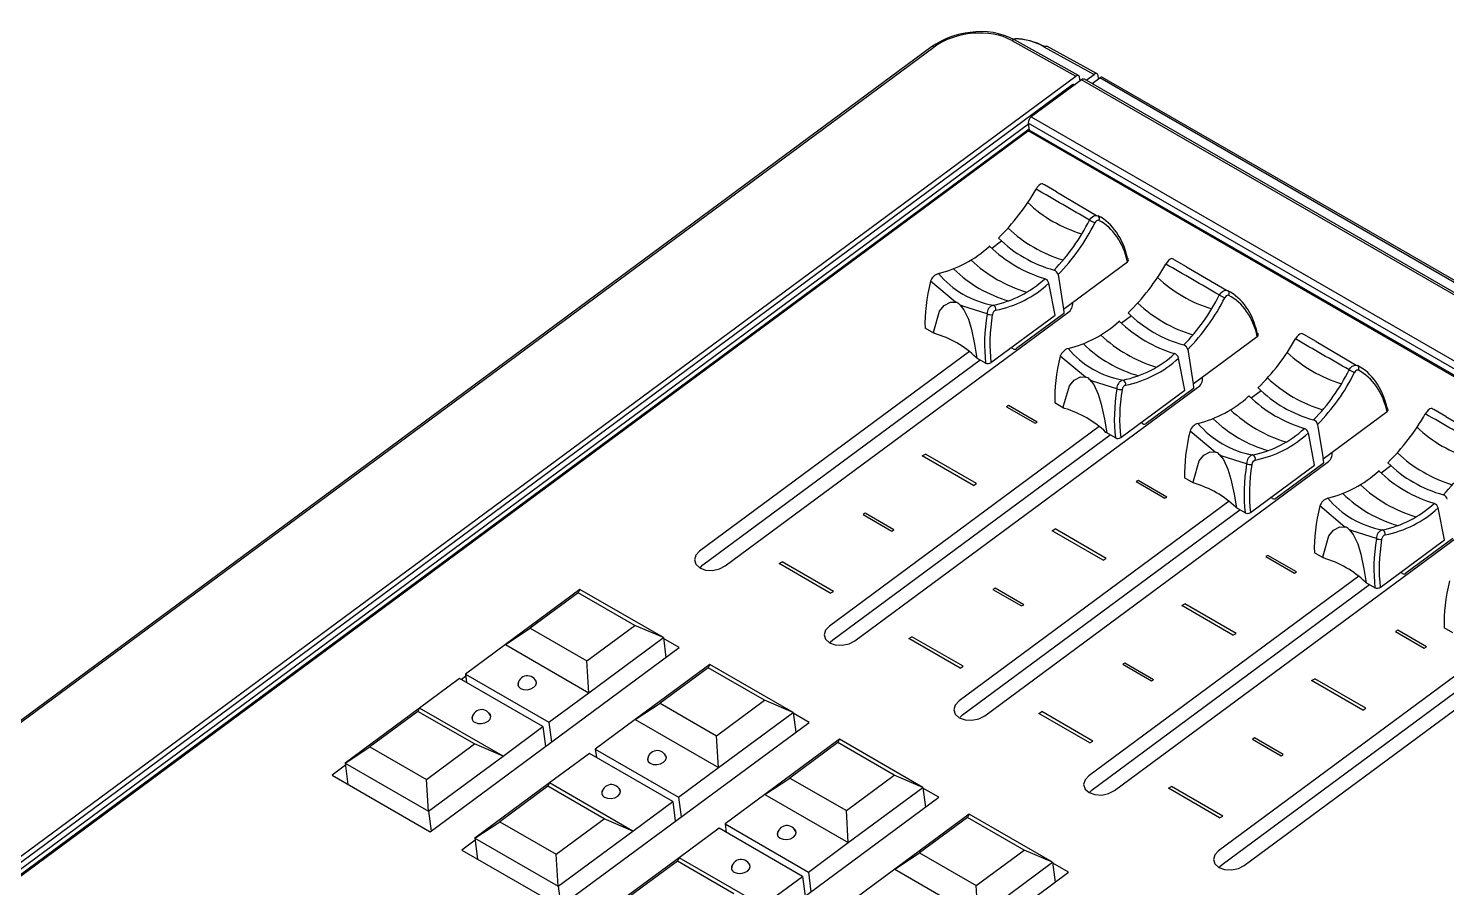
# Model space of a CAD drawing. Header units: inches. Extents: x 0.6 to 61.5, y 0.9 to 41.7.
# Drawn here: x 40.025 to 44.52, y 25.582 to 28.306 of the extents above; entities that cross this region are included whole.
import ezdxf

# ---------------------------------------------------------------- set-up
doc = ezdxf.new("R2010")
doc.units = ezdxf.units.IN
doc.header["$MEASUREMENT"] = 0
doc.layers.add('ARTWORK', color=2, linetype='Continuous')
doc.layers.add('OBJECT', color=7, linetype='Continuous')

msp = doc.modelspace()

# ---------------------------------------------------------------- linework, layer by layer
at = {"layer": 'ARTWORK'}
for p, q in [((43.131, 27.1103), (43.1245, 27.1066)), ((43.2219, 27.0578), (43.131, 27.1103)), ((43.1245, 27.1066), (43.2154, 27.0541)), ((43.2154, 27.0541), (43.2219, 27.0578)), ((42.8581, 26.951), (42.8679, 26.9566)), ((43.0202, 26.8573), (42.8581, 26.951)), ((43.03, 26.8629), (42.8679, 26.9566)), ((43.0202, 26.8573), (43.03, 26.8629)), ((43.5423, 26.8729), (43.5358, 26.8691)), ((43.5358, 26.8691), (43.6267, 26.8166)), ((43.6332, 26.8203), (43.5423, 26.8729)), ((43.6267, 26.8166), (43.6332, 26.8203)), ((42.6772, 26.7688), (42.6707, 26.765)), ((42.6707, 26.765), (42.7616, 26.7125)), ((42.7681, 26.7162), (42.6772, 26.7688)), ((42.7616, 26.7125), (42.7681, 26.7162)), ((43.2695, 26.7135), (43.2792, 26.7191)), ((43.4316, 26.6198), (43.2695, 26.7135)), ((43.4413, 26.6254), (43.2792, 26.7191)), ((42.4044, 26.6094), (42.4141, 26.615)), ((42.5762, 26.5213), (42.4141, 26.615)), ((43.4316, 26.6198), (43.4413, 26.6254)), ((43.9537, 26.6354), (43.9472, 26.6317)), ((43.9472, 26.6317), (44.0381, 26.5791)), ((44.0446, 26.5829), (43.9537, 26.6354)), ((42.5665, 26.5157), (42.4044, 26.6094)), ((44.0381, 26.5791), (44.0446, 26.5829)), ((43.0886, 26.5313), (43.0821, 26.5276)), ((43.0821, 26.5276), (43.173, 26.475)), ((43.1795, 26.4788), (43.0886, 26.5313)), ((42.5665, 26.5157), (42.5762, 26.5213)), ((43.6808, 26.476), (43.6906, 26.4817)), ((43.8527, 26.388), (43.6906, 26.4817)), ((43.173, 26.475), (43.1795, 26.4788)), ((43.8429, 26.3823), (43.6808, 26.476)), ((44.365, 26.398), (44.3585, 26.3942)), ((44.3585, 26.3942), (44.4494, 26.3417)), ((44.4559, 26.3454), (44.365, 26.398)), ((42.8157, 26.3719), (42.8254, 26.3775)), ((42.9778, 26.2782), (42.8157, 26.3719)), ((42.9876, 26.2838), (42.8254, 26.3775)), ((43.8429, 26.3823), (43.8527, 26.388)), ((44.4494, 26.3417), (44.4559, 26.3454)), ((42.9778, 26.2782), (42.9876, 26.2838)), ((43.4999, 26.2938), (43.4934, 26.2901)), ((43.4934, 26.2901), (43.5843, 26.2376)), ((43.5908, 26.2413), (43.4999, 26.2938)), ((43.5843, 26.2376), (43.5908, 26.2413)), ((44.0922, 26.2386), (44.1019, 26.2442)), ((44.2543, 26.1449), (44.0922, 26.2386)), ((44.264, 26.1505), (44.1019, 26.2442)), ((43.227, 26.1345), (43.2368, 26.1401)), ((43.3891, 26.0408), (43.227, 26.1345)), ((43.3989, 26.0464), (43.2368, 26.1401)), ((44.2543, 26.1449), (44.264, 26.1505)), ((43.3891, 26.0408), (43.3989, 26.0464)), ((43.9112, 26.0564), (43.9047, 26.0526)), ((43.9047, 26.0526), (43.9956, 26.0001)), ((44.0021, 26.0038), (43.9112, 26.0564)), ((43.9956, 26.0001), (44.0021, 26.0038)), ((43.6384, 25.897), (43.6481, 25.9026)), ((43.8005, 25.8033), (43.6384, 25.897)), ((43.8102, 25.8089), (43.6481, 25.9026)), ((43.8005, 25.8033), (43.8102, 25.8089))]:
    msp.add_line(p, q, dxfattribs=at)
at = {"layer": 'OBJECT'}
for p, q in [((42.8876, 28.2476), (36.9501, 23.8564)), ((36.9576, 23.8556), (42.8951, 28.2469)), ((43.1417, 28.268), (43.3446, 28.1548)), ((43.3537, 28.1566), (43.1507, 28.2698)), ((43.2437, 28.2479), (43.4029, 28.1605)), ((43.412, 28.1623), (43.2524, 28.2498)), ((37.2821, 23.6711), (43.3446, 28.1548)), ((43.3625, 28.1433), (43.2034, 28.0256)), ((43.3583, 28.1402), (43.3568, 28.1512)), ((43.3607, 28.1419), (43.3578, 28.1435)), ((61.1443, 17.8781), (43.3625, 28.1433)), ((61.1535, 17.8799), (43.3717, 28.1451)), ((43.3775, 28.1417), (43.4029, 28.1605)), ((43.3962, 28.131), (43.4206, 28.149)), ((43.4165, 28.146), (43.4151, 28.1569)), ((61.2024, 17.8838), (43.4206, 28.149)), ((61.2115, 17.8856), (43.4297, 28.1508)), ((37.2843, 23.654), (43.3309, 28.1259)), ((43.3309, 28.1259), (43.3355, 28.1233)), ((43.3408, 28.1272), (43.3401, 28.1277)), ((43.2034, 28.0256), (60.9852, 17.7604)), ((37.3218, 23.6603), (43.1945, 28.0036)), ((43.1967, 27.987), (37.3356, 23.6523)), ((37.3383, 23.6507), (43.1936, 27.9812)), ((60.9679, 17.7203), (43.1936, 27.9812)), ((60.9759, 17.741), (43.1941, 28.0062)), ((43.1941, 28.0062), (43.1971, 27.9837)), ((60.9714, 17.7228), (43.1971, 27.9837)), ((43.2838, 27.7881), (43.2453, 27.8104)), ((43.2838, 27.7881), (43.4105, 27.7135)), ((43.1096, 27.6319), (43.0783, 27.6088)), ((43.3056, 27.4164), (43.5086, 27.5666)), ((43.6951, 27.5507), (43.6566, 27.5729)), ((43.2883, 27.5256), (43.3056, 27.4164)), ((43.6951, 27.5507), (43.8219, 27.476)), ((42.9638, 27.4377), (42.8841, 27.5046)), ((43.2788, 27.3966), (43.2591, 27.4983)), ((42.2332, 26.602), (43.3186, 27.4047)), ((43.0757, 27.2464), (43.2788, 27.3966)), ((43.3055, 27.4012), (43.1565, 27.291)), ((43.3077, 27.4052), (43.3065, 27.4172)), ((43.5209, 27.3945), (43.4897, 27.3714)), ((42.8944, 27.34), (42.8668, 27.356)), ((42.8974, 27.3388), (42.8944, 27.34)), ((44.1065, 27.3132), (44.0679, 27.3355)), ((43.1458, 27.2901), (43.1396, 27.2937)), ((43.7169, 27.179), (43.92, 27.3292)), ((44.1065, 27.3132), (44.2332, 27.2385)), ((43.0078, 27.2818), (42.1521, 26.6489)), ((42.1628, 26.6049), (43.0418, 27.255)), ((43.0313, 27.261), (43.029, 27.2628)), ((43.0589, 27.2451), (43.0313, 27.261)), ((43.3751, 27.2002), (43.2955, 27.2672)), ((43.6901, 27.1591), (43.6704, 27.2609)), ((43.6997, 27.2882), (43.7169, 27.179)), ((42.6446, 26.3646), (43.7299, 27.1673)), ((43.487, 27.009), (43.6901, 27.1591)), ((43.7169, 27.1637), (43.5679, 27.0535)), ((43.7191, 27.1677), (43.7179, 27.1797)), ((43.9323, 27.157), (43.901, 27.1339)), ((43.3058, 27.1026), (43.2782, 27.1185)), ((43.3087, 27.1013), (43.3058, 27.1026)), ((44.1282, 26.9415), (44.3313, 27.0917)), ((44.5178, 27.0757), (44.4793, 27.098)), ((44.5178, 27.0757), (44.6446, 27.0011)), ((43.4192, 27.0444), (42.5634, 26.4114)), ((43.4426, 27.0236), (43.4403, 27.0253)), ((43.4702, 27.0076), (43.4426, 27.0236)), ((43.5571, 27.0527), (43.5509, 27.0562)), ((43.7864, 26.9627), (43.7068, 27.0297)), ((44.1014, 26.9217), (44.0818, 27.0234)), ((44.111, 27.0507), (44.1282, 26.9415)), ((42.5742, 26.3675), (43.4531, 27.0175)), ((43.0559, 26.1271), (44.1413, 26.9298)), ((44.1304, 26.9302), (44.1292, 26.9422)), ((43.8984, 26.7715), (44.1014, 26.9217)), ((44.1282, 26.9262), (43.9792, 26.816)), ((44.3436, 26.9196), (44.3124, 26.8964)), ((43.7171, 26.8651), (43.6895, 26.881)), ((43.7201, 26.8638), (43.7171, 26.8651)), ((43.8305, 26.8069), (42.9747, 26.174)), ((43.9684, 26.8152), (43.9623, 26.8188)), ((42.9855, 26.13), (43.8644, 26.7801)), ((43.854, 26.7861), (43.8516, 26.7879)), ((43.8816, 26.7702), (43.854, 26.7861)), ((44.1978, 26.7253), (44.1181, 26.7922)), ((44.5128, 26.6842), (44.4931, 26.786)), ((43.4673, 25.8897), (44.5526, 26.6923)), ((44.3097, 26.534), (44.5128, 26.6842)), ((44.5395, 26.6888), (44.3905, 26.5786)), ((44.1284, 26.6277), (44.1009, 26.6436)), ((44.1314, 26.6264), (44.1284, 26.6277)), ((42.1549, 26.5974), (42.1628, 26.6049)), ((44.2418, 26.5694), (43.3861, 25.9365)), ((44.3798, 26.5777), (44.3736, 26.5813)), ((41.773, 26.5271), (41.5367, 26.3524)), ((41.773, 26.5271), (41.7675, 26.5166)), ((42.0373, 26.3746), (41.773, 26.5271)), ((43.3968, 25.8925), (44.2758, 26.5426)), ((44.2653, 26.5486), (44.263, 26.5504)), ((44.2929, 26.5327), (44.2653, 26.5486)), ((41.7675, 26.5166), (41.6156, 26.4043)), ((41.9465, 26.4133), (41.7675, 26.5166)), ((43.8786, 25.6522), (44.9639, 26.4549)), ((41.5367, 26.3524), (41.6156, 26.4043)), ((41.6156, 26.4043), (41.7946, 26.301)), ((41.7946, 26.301), (41.9465, 26.4133)), ((42.0373, 26.3746), (41.9465, 26.4133)), ((44.5398, 26.3902), (44.5122, 26.4061)), ((41.5367, 26.3524), (41.4101, 26.2587)), ((41.5367, 26.3524), (41.8009, 26.1998)), ((41.8009, 26.1998), (42.0373, 26.3746)), ((42.0373, 26.3746), (42.0455, 26.3121)), ((42.0878, 26.3434), (42.0376, 26.3723)), ((42.5662, 26.3599), (42.5742, 26.3675)), ((41.2978, 25.7591), (42.0878, 26.3434)), ((41.8009, 26.1998), (41.7946, 26.301)), ((44.6532, 26.332), (43.7974, 25.6991)), ((43.8082, 25.6551), (44.6871, 26.3051)), ((41.4101, 26.2587), (41.6743, 26.1062)), ((41.4101, 26.2587), (41.4136, 26.2322)), ((42.1844, 26.2897), (41.948, 26.1149)), ((42.1789, 26.2792), (42.0269, 26.1668)), ((42.1844, 26.2897), (42.1789, 26.2792)), ((42.3579, 26.1759), (42.1789, 26.2792)), ((42.4486, 26.1372), (42.1844, 26.2897)), ((41.3914, 26.2449), (41.2648, 26.1513)), ((41.6557, 26.0924), (41.3914, 26.2449)), ((41.411, 26.2519), (41.3971, 26.2417)), ((41.6743, 26.1062), (41.8009, 26.1998)), ((41.948, 26.1149), (42.0269, 26.1668)), ((42.0269, 26.1668), (42.2059, 26.0635)), ((42.2059, 26.0635), (42.3579, 26.1759)), ((42.4486, 26.1372), (42.3579, 26.1759)), ((41.2648, 26.1513), (41.0285, 25.9765)), ((41.2593, 26.1408), (41.1074, 26.0284)), ((41.2648, 26.1513), (41.2593, 26.1408)), ((41.4383, 26.0375), (41.2593, 26.1408)), ((41.5291, 25.9988), (41.2648, 26.1513)), ((42.2123, 25.9624), (42.4486, 26.1372)), ((42.4486, 26.1372), (42.4568, 26.0746)), ((42.4991, 26.1059), (42.4489, 26.1349)), ((42.9776, 26.1225), (42.9855, 26.13)), ((41.5291, 25.9988), (41.6557, 26.0924)), ((41.6557, 26.0924), (41.6639, 26.0298)), ((41.6743, 26.1062), (41.6825, 26.0436)), ((41.7091, 25.5216), (42.4991, 26.1059)), ((41.948, 26.1149), (41.8214, 26.0213)), ((41.948, 26.1149), (42.2123, 25.9624)), ((41.2864, 25.9251), (41.4383, 26.0375)), ((41.5291, 25.9988), (41.4383, 26.0375)), ((42.2123, 25.9624), (42.2059, 26.0635)), ((42.5957, 26.0522), (42.3594, 25.8774)), ((42.5902, 26.0417), (42.4383, 25.9294)), ((42.5957, 26.0522), (42.5902, 26.0417)), ((42.7692, 25.9384), (42.5902, 26.0417)), ((42.8599, 25.8997), (42.5957, 26.0522)), ((41.0285, 25.9765), (41.1074, 26.0284)), ((41.1074, 26.0284), (41.2864, 25.9251)), ((41.2927, 25.824), (41.5291, 25.9988)), ((41.8028, 26.0075), (41.6762, 25.9138)), ((42.067, 25.8549), (41.8028, 26.0075)), ((41.8214, 26.0213), (42.0857, 25.8687)), ((41.8214, 26.0213), (41.8249, 25.9947)), ((41.0294, 25.9697), (40.9871, 25.9384)), ((41.0285, 25.9765), (41.2927, 25.824)), ((41.0285, 25.9765), (41.0373, 25.9094)), ((42.0857, 25.8687), (42.2123, 25.9624)), ((40.9871, 25.9384), (41.2978, 25.7591)), ((41.2927, 25.824), (41.2864, 25.9251)), ((41.6762, 25.9138), (41.4398, 25.739)), ((41.6707, 25.9033), (41.5187, 25.791)), ((41.6762, 25.9138), (41.6707, 25.9033)), ((41.8497, 25.8), (41.6707, 25.9033)), ((41.9404, 25.7613), (41.6762, 25.9138)), ((42.3594, 25.8774), (42.4383, 25.9294)), ((42.4383, 25.9294), (42.6173, 25.826)), ((42.6173, 25.826), (42.7692, 25.9384)), ((42.6236, 25.7249), (42.8599, 25.8997)), ((42.8599, 25.8997), (42.7692, 25.9384)), ((42.8599, 25.8997), (42.8681, 25.8371)), ((42.9105, 25.8684), (42.8602, 25.8974)), ((41.9404, 25.7613), (42.067, 25.8549)), ((42.067, 25.8549), (42.0752, 25.7924)), ((42.0857, 25.8687), (42.0939, 25.8062)), ((42.1204, 25.2841), (42.9105, 25.8684)), ((42.3594, 25.8774), (42.2328, 25.7838)), ((42.3594, 25.8774), (42.6236, 25.7249)), ((43.3889, 25.885), (43.3968, 25.8925)), ((41.2927, 25.824), (41.3009, 25.7614)), ((42.6236, 25.7249), (42.6173, 25.826)), ((43.0071, 25.8148), (42.7707, 25.64)), ((43.0071, 25.8148), (43.0015, 25.8043)), ((43.2713, 25.6622), (43.0071, 25.8148)), ((41.4398, 25.739), (41.5187, 25.791)), ((41.5187, 25.791), (41.6977, 25.6876)), ((41.6977, 25.6876), (41.8497, 25.8)), ((41.7041, 25.5865), (41.9404, 25.7613)), ((41.9404, 25.7613), (41.8497, 25.8)), ((42.2141, 25.77), (42.0875, 25.6764)), ((42.4784, 25.6175), (42.2141, 25.77)), ((42.2328, 25.7838), (42.497, 25.6313)), ((42.2328, 25.7838), (42.2363, 25.7572)), ((43.0015, 25.8043), (42.8496, 25.6919)), ((43.1805, 25.7009), (43.0015, 25.8043)), ((41.4407, 25.7323), (41.3984, 25.701)), ((41.4398, 25.739), (41.7041, 25.5865)), ((41.4398, 25.739), (41.4486, 25.672)), ((42.497, 25.6313), (42.6236, 25.7249)), ((41.3984, 25.701), (41.7091, 25.5216)), ((41.7041, 25.5865), (41.6977, 25.6876)), ((42.0875, 25.6764), (41.8512, 25.5016)), ((42.0875, 25.6764), (42.082, 25.6659)), ((42.3517, 25.5238), (42.0875, 25.6764)), ((42.7707, 25.64), (42.8496, 25.6919)), ((42.8496, 25.6919), (43.0286, 25.5886)), ((43.0286, 25.5886), (43.1805, 25.7009)), ((43.2713, 25.6622), (43.1805, 25.7009)), ((42.082, 25.6659), (41.9301, 25.5535)), ((42.261, 25.5625), (42.082, 25.6659)), ((42.497, 25.6313), (42.5052, 25.5687)), ((42.5318, 25.0467), (43.3218, 25.631)), ((42.7707, 25.64), (42.6441, 25.5463)), ((42.7707, 25.64), (43.035, 25.4874)), ((43.035, 25.4874), (43.2713, 25.6622)), ((43.2713, 25.6622), (43.2795, 25.5997)), ((43.3218, 25.631), (43.2716, 25.66)), ((43.8002, 25.6476), (43.8082, 25.6551)), ((41.7041, 25.5865), (41.7123, 25.524)), ((42.3517, 25.5238), (42.4784, 25.6175)), ((42.4784, 25.6175), (42.4865, 25.5549)), ((43.035, 25.4874), (43.0286, 25.5886))]:
    msp.add_line(p, q, dxfattribs=at)
at = {"layer": 'OBJECT', "flags": 128}
for points in [[(43.2437, 28.2479), (43.2479, 28.25), (43.2517, 28.2501), (43.2526, 28.2495)], [(43.24, 27.8132), (43.2369, 27.8137), (43.2324, 27.812), (43.2275, 27.8083), (43.2227, 27.8029), (43.2185, 27.7964)], [(43.3882, 27.6984), (43.3926, 27.7048), (43.3981, 27.7098), (43.4043, 27.7128), (43.4105, 27.7135), (43.4153, 27.7121)], [(43.4178, 27.6972), (43.4157, 27.6978), (43.4129, 27.6973), (43.41, 27.6956), (43.4074, 27.6931), (43.4053, 27.6898)], [(43.0723, 27.6146), (43.0723, 27.615), (43.0722, 27.6153), (43.072, 27.6155), (43.0718, 27.6155), (43.0714, 27.6155), (43.0709, 27.6153), (43.0704, 27.615), (43.0699, 27.6146)], [(43.6514, 27.5758), (43.6483, 27.5762), (43.6437, 27.5746), (43.6389, 27.5708), (43.6341, 27.5655), (43.6298, 27.5589)], [(43.7996, 27.4609), (43.804, 27.4674), (43.8095, 27.4723), (43.8156, 27.4753), (43.8219, 27.476), (43.8266, 27.4746)], [(42.8944, 27.34), (42.8947, 27.3466), (42.9129, 27.41), (42.9278, 27.428), (42.9479, 27.4386), (42.9638, 27.4377)], [(42.9767, 27.4302), (42.9901, 27.4143), (43.0043, 27.3838), (43.0138, 27.3518), (43.0238, 27.3048), (43.0313, 27.261)], [(43.0635, 27.4011), (42.9864, 27.4251), (42.9767, 27.4302)], [(43.8292, 27.4598), (43.8271, 27.4603), (43.8242, 27.4598), (43.8213, 27.4582), (43.8188, 27.4556), (43.8166, 27.4523)], [(43.4836, 27.3771), (43.4836, 27.3775), (43.4836, 27.3778), (43.4834, 27.378), (43.4831, 27.3781), (43.4827, 27.378), (43.4823, 27.3778), (43.4817, 27.3775), (43.4812, 27.3771)], [(44.0627, 27.3383), (44.0596, 27.3388), (44.0551, 27.3371), (44.0502, 27.3334), (44.0454, 27.328), (44.0411, 27.3215)], [(43.3058, 27.1026), (43.306, 27.1091), (43.3243, 27.1725), (43.3391, 27.1906), (43.3592, 27.2011), (43.3751, 27.2002)], [(44.2109, 27.2235), (44.2153, 27.2299), (44.2208, 27.2349), (44.227, 27.2379), (44.2332, 27.2385), (44.2379, 27.2371)], [(44.2405, 27.2223), (44.2384, 27.2228), (44.2355, 27.2223), (44.2327, 27.2207), (44.2301, 27.2181), (44.228, 27.2149)], [(43.3881, 27.1927), (43.4014, 27.1768), (43.4156, 27.1464), (43.4251, 27.1143), (43.4352, 27.0673), (43.4426, 27.0236)], [(43.4748, 27.1636), (43.3977, 27.1877), (43.3881, 27.1927)], [(43.8949, 27.1397), (43.895, 27.1401), (43.8949, 27.1404), (43.8947, 27.1405), (43.8944, 27.1406), (43.8941, 27.1405), (43.8936, 27.1403), (43.8931, 27.14), (43.8925, 27.1396)], [(44.474, 27.1008), (44.471, 27.1013), (44.4664, 27.0996), (44.4615, 27.0959), (44.4568, 27.0905), (44.4525, 27.084)], [(43.7171, 26.8651), (43.7173, 26.8717), (43.7356, 26.9351), (43.7504, 26.9531), (43.7706, 26.9637), (43.7864, 26.9627)], [(43.7994, 26.9552), (43.8127, 26.9393), (43.827, 26.9089), (43.8365, 26.8769), (43.8465, 26.8298), (43.854, 26.7861)], [(43.8862, 26.9261), (43.8091, 26.9502), (43.7994, 26.9552)], [(44.3063, 26.9022), (44.3063, 26.9026), (44.3062, 26.9029), (44.3061, 26.9031), (44.3058, 26.9031), (44.3054, 26.9031), (44.3049, 26.9029), (44.3044, 26.9026), (44.3039, 26.9022)], [(44.1284, 26.6277), (44.1287, 26.6342), (44.147, 26.6976), (44.1618, 26.7156), (44.1819, 26.7262), (44.1978, 26.7253)], [(44.2107, 26.7178), (44.2241, 26.7019), (44.2383, 26.6715), (44.2478, 26.6394), (44.2578, 26.5924), (44.2653, 26.5486)], [(44.2975, 26.6887), (44.2204, 26.7127), (44.2107, 26.7178)], [(42.1521, 26.6489), (42.1398, 26.6357), (42.1355, 26.621), (42.14, 26.607), (42.1525, 26.5957), (42.171, 26.589), (42.1929, 26.5879), (42.2148, 26.5924), (42.2332, 26.602)], [(42.5634, 26.4114), (42.5511, 26.3983), (42.5469, 26.3836), (42.5513, 26.3695), (42.5638, 26.3583), (42.5824, 26.3516), (42.6043, 26.3504), (42.6261, 26.355), (42.6446, 26.3646)], [(41.5791, 26.2366), (41.5778, 26.2347), (41.5755, 26.2269), (41.5779, 26.2196), (41.5844, 26.2137), (41.5942, 26.2101), (41.6057, 26.2095), (41.6171, 26.2119), (41.6268, 26.217), (41.6333, 26.2239), (41.6355, 26.2316), (41.6332, 26.239), (41.6292, 26.2432)], [(42.9747, 26.174), (42.9624, 26.1608), (42.9582, 26.1461), (42.9627, 26.1321), (42.9751, 26.1208), (42.9937, 26.1141), (43.0156, 26.113), (43.0374, 26.1175), (43.0559, 26.1271)], [(41.4392, 26.1062), (41.4489, 26.1027), (41.4604, 26.1021), (41.4719, 26.1045), (41.4816, 26.1095), (41.488, 26.1165), (41.4902, 26.1242), (41.4879, 26.1316), (41.4839, 26.1357)], [(41.9904, 25.9991), (41.9891, 25.9972), (41.9869, 25.9895), (41.9892, 25.9821), (41.9958, 25.9762), (42.0055, 25.9727), (42.017, 25.9721), (42.0285, 25.9745), (42.0382, 25.9795), (42.0446, 25.9864), (42.0468, 25.9942), (42.0445, 26.0015), (42.0405, 26.0057)], [(41.8505, 25.8688), (41.8603, 25.8653), (41.8717, 25.8646), (41.8832, 25.867), (41.8929, 25.8721), (41.8994, 25.879), (41.9016, 25.8867), (41.8992, 25.8941), (41.8953, 25.8983)], [(43.3861, 25.9365), (43.3738, 25.9234), (43.3695, 25.9086), (43.374, 25.8946), (43.3865, 25.8834), (43.4051, 25.8767), (43.4269, 25.8755), (43.4488, 25.8801), (43.4673, 25.8897)], [(42.4018, 25.7617), (42.4004, 25.7597), (42.3982, 25.752), (42.4005, 25.7446), (42.4071, 25.7387), (42.4169, 25.7352), (42.4283, 25.7346), (42.4398, 25.737), (42.4495, 25.7421), (42.456, 25.749), (42.4582, 25.7567), (42.4558, 25.7641), (42.4519, 25.7682)], [(43.7974, 25.6991), (43.7851, 25.6859), (43.7809, 25.6712), (43.7853, 25.6571), (43.7978, 25.6459), (43.8164, 25.6392), (43.8383, 25.638), (43.8601, 25.6426), (43.8786, 25.6522)], [(42.2618, 25.6313), (42.2716, 25.6278), (42.2831, 25.6272), (42.2945, 25.6296), (42.3042, 25.6346), (42.3107, 25.6415), (42.3129, 25.6493), (42.3106, 25.6566), (42.3066, 25.6608)]]:
    msp.add_lwpolyline(points, dxfattribs=at)
at = {"layer": 'OBJECT'}
for centre, radius, start, end in [((43.0331, 28.0442), 0.25, 95.311, 125.5733), ((43.0455, 28.0725), 0.2235, 61.9278, 99.1532), ((42.8908, 28.2417), 0.0067, 50.1178, 118.5326), ((43.1476, 28.262), 0.00835, 67.7266, 134.863), ((43.1458, 28.0754), 0.1983, 60.4266, 88.6304), ((43.1489, 28.0668), 0.2059, 62.0782, 89.3025), ((43.3684, 28.1373), 0.0084, 67.1067, 134.5138), ((43.4265, 28.143), 0.00841, 67.1232, 134.5003), ((43.3368, 28.1199), 0.0084, 67.1067, 134.5138), ((43.2172, 28.0071), 0.0231, 126.8742, 182.4027), ((42.6008, 28.148), 0.7108, 314.5601, 330.3482), ((5.4837, -37.7653), 75.6456, 59.928444, 60.076933), ((43.488, 28.0677), 0.4312, 226.7144, 253.2658), ((42.8295, 27.9762), 0.624, 315.6395, 333.563), ((43.5793, 28.0565), 0.4059, 241.9142, 244.6108), ((43.4086, 27.7033), 0.0111, 326.8458, 52.7598), ((43.4317, 27.9936), 0.4405, 226.7578, 253.1845), ((42.8305, 27.9757), 0.642, 315.4962, 333.5581), ((42.821, 27.888), 0.3697, 283.7717, 312.3028), ((43.3692, 27.9229), 0.428, 226.0783, 253.3728), ((43.381, 27.9259), 0.4001, 225.2792, 254.7261), ((43.3183, 27.8983), 0.4476, 226.9384, 253.1249), ((43.5056, 27.5721), 0.0063, 299.015, 61.8316), ((43.0121, 27.9106), 0.7108, 314.5601, 330.3482), ((5.895, -38.0028), 75.6456, 59.928444, 60.076933), ((42.9214, 27.4913), 0.0396, 108.2526, 160.3253), ((43.1342, 27.7186), 0.2944, 220.1151, 259.8903), ((43.2453, 27.8398), 0.4132, 225.8975, 254.1449), ((43.2684, 27.5207), 0.0205, 13.983, 69.4285), ((43.8993, 27.8302), 0.4312, 226.7144, 253.2658), ((43.0164, 27.7604), 0.3382, 281.2699, 312.8716), ((43.0229, 27.7536), 0.3478, 281.2754, 312.7791), ((43.2483, 27.5107), 0.00265, 128.6438, 134.2305), ((43.2397, 27.4938), 0.0199, 13.0191, 69.9734), ((43.8199, 27.4658), 0.0111, 326.8458, 52.7598), ((42.9623, 27.4201), 0.0176, 34.8237, 85.1816), ((43.0915, 27.4022), 0.028, 108.7019, 182.3911), ((43.0782, 27.4163), 0.0132, 343.5906, 71.1006), ((43.3028, 27.4327), 0.0321, 299.4525, 9.1589), ((43.843, 27.7562), 0.4405, 226.7578, 253.1845), ((43.2408, 27.7387), 0.624, 315.6395, 333.563), ((43.2418, 27.7382), 0.642, 315.4962, 333.5581), ((43.9907, 27.819), 0.4059, 241.9142, 244.6108), ((43.0751, 27.4251), 0.0267, 244.2308, 280.6431), ((43.0962, 27.3972), 0.0162, 109.0985, 174.0068), ((43.7924, 27.6884), 0.4001, 225.2792, 254.7261), ((42.8085, 27.0329), 0.3185, 46.2068, 73.7986), ((43.2324, 27.6505), 0.3697, 283.7717, 312.3028), ((43.7296, 27.6609), 0.4476, 226.9384, 253.1249), ((43.7805, 27.6854), 0.428, 226.0783, 253.3728), ((43.9169, 27.3347), 0.0063, 299.015, 61.8316), ((43.3328, 27.2538), 0.0396, 108.2526, 160.3253), ((43.5455, 27.4811), 0.2944, 220.1151, 259.8903), ((43.6566, 27.6023), 0.4132, 225.8975, 254.1449), ((43.6798, 27.2832), 0.0205, 13.983, 69.4285), ((43.4234, 27.6731), 0.7108, 314.5601, 330.3482), ((6.3063, -38.2403), 75.6456, 59.928444, 60.076933), ((43.0662, 27.2595), 0.0162, 243.0734, 305.8395), ((43.4277, 27.523), 0.3382, 281.2699, 312.8716), ((43.4342, 27.5161), 0.3478, 281.2754, 312.7791), ((43.6597, 27.2732), 0.00265, 128.6438, 134.2305), ((43.651, 27.2564), 0.0199, 13.0191, 69.9734), ((44.3107, 27.5927), 0.4312, 226.7144, 253.2658), ((43.3736, 27.1827), 0.0176, 34.8237, 85.1816), ((43.7141, 27.1953), 0.0321, 299.4525, 9.1589), ((43.6522, 27.5013), 0.624, 315.6395, 333.563), ((43.6531, 27.5007), 0.642, 315.4962, 333.5581), ((44.402, 27.5815), 0.4059, 241.9142, 244.6108), ((44.2313, 27.2283), 0.0111, 326.8458, 52.7598), ((43.5028, 27.1648), 0.028, 108.7019, 182.3911), ((43.4864, 27.1877), 0.0267, 244.2308, 280.6431), ((43.5075, 27.1597), 0.0162, 109.0985, 174.0068), ((43.4896, 27.1788), 0.0132, 343.5906, 71.1006), ((44.2037, 27.451), 0.4001, 225.2792, 254.7261), ((44.2543, 27.5187), 0.4405, 226.7578, 253.1845), ((43.6437, 27.4131), 0.3697, 283.7717, 312.3028), ((44.1918, 27.4479), 0.428, 226.0783, 253.3728), ((43.2199, 26.7954), 0.3185, 46.2068, 73.7986), ((44.0679, 27.3649), 0.4132, 225.8975, 254.1449), ((44.141, 27.4234), 0.4476, 226.9384, 253.1249), ((44.0911, 27.0458), 0.0205, 13.983, 69.4285), ((44.3283, 27.0972), 0.0063, 299.015, 61.8316), ((43.8348, 27.4356), 0.7108, 314.5601, 330.3482), ((6.7177, -38.4777), 75.6456, 59.928444, 60.076933), ((43.7441, 27.0163), 0.0396, 108.2526, 160.3253), ((43.9568, 27.2437), 0.2944, 220.1151, 259.8903), ((43.8391, 27.2855), 0.3382, 281.2699, 312.8716), ((43.8456, 27.2787), 0.3478, 281.2754, 312.7791), ((44.071, 27.0358), 0.00265, 128.6438, 134.2305), ((44.0623, 27.0189), 0.0199, 13.0191, 69.9734), ((44.722, 27.3553), 0.4312, 226.7144, 253.2658), ((43.4775, 27.0221), 0.0162, 243.0734, 305.8395), ((44.0635, 27.2638), 0.624, 315.6395, 333.563), ((43.785, 26.9452), 0.0176, 34.8237, 85.1816), ((43.9142, 26.9273), 0.028, 108.7019, 182.3911), ((43.9189, 26.9223), 0.0162, 109.0985, 174.0068), ((43.9009, 26.9413), 0.0132, 343.5906, 71.1006), ((44.1255, 26.9578), 0.0321, 299.4525, 9.1589), ((44.6151, 27.2135), 0.4001, 225.2792, 254.7261), ((44.6657, 27.2812), 0.4405, 226.7578, 253.1845), ((43.8978, 26.9502), 0.0267, 244.2308, 280.6431), ((44.055, 27.1756), 0.3697, 283.7717, 312.3028), ((44.6032, 27.2105), 0.428, 226.0783, 253.3728), ((43.6312, 26.558), 0.3185, 46.2068, 73.7986), ((44.5523, 27.1859), 0.4476, 226.9384, 253.1249), ((44.1555, 26.7789), 0.0396, 108.2526, 160.3253), ((44.3682, 27.0062), 0.2944, 220.1151, 259.8903), ((44.4793, 27.1274), 0.4132, 225.8975, 254.1449), ((44.2504, 27.0481), 0.3382, 281.2699, 312.8716), ((44.4824, 26.7983), 0.00265, 128.6438, 134.2305), ((44.4737, 26.7815), 0.0199, 13.0191, 69.9734), ((44.5024, 26.8083), 0.0205, 13.983, 69.4285), ((43.8889, 26.7846), 0.0162, 243.0734, 305.8395), ((44.2569, 27.0412), 0.3478, 281.2754, 312.7791), ((44.1963, 26.7077), 0.0176, 34.8237, 85.1816), ((44.3255, 26.6899), 0.028, 108.7019, 182.3911), ((44.3122, 26.7039), 0.0132, 343.5906, 71.1006), ((44.3091, 26.7128), 0.0267, 244.2308, 280.6431), ((44.3302, 26.6848), 0.0162, 109.0985, 174.0068), ((44.0426, 26.3205), 0.3185, 46.2068, 73.7986), ((44.3002, 26.5472), 0.0162, 243.0734, 305.8395), ((41.6063, 26.2236), 0.0301, 14.0462, 180.8693), ((41.4453, 26.1198), 0.0148, 140.5702, 245.6675), ((41.461, 26.1162), 0.0301, 14.0462, 180.8693), ((42.0176, 25.9862), 0.0301, 14.0462, 180.8693), ((41.8723, 25.8787), 0.0301, 14.0462, 180.8693), ((41.8566, 25.8823), 0.0148, 140.5702, 245.6675), ((42.4289, 25.7487), 0.0301, 14.0462, 180.8693), ((42.2837, 25.6413), 0.0301, 14.0462, 180.8693), ((42.2679, 25.6448), 0.0148, 140.5702, 245.6675)]:
    msp.add_arc(centre, radius, start, end, dxfattribs=at)
for centre, major_axis, ratio, start_param, end_param in [((43.0195, 28.1762), (0.1744, 0.0241), 0.646966, 0.709097, 2.271167), ((43.3461, 28.1433), (0.0077, 0.0133), 0.577339, 5.637349, 7.208069), ((43.4044, 28.149), (0.0077, 0.0133), 0.577315, 5.637257, 7.207901), ((43.0321, 27.4615), (0.2169, 0.3466), 0.543728, 0.019304, 0.046053), ((43.2256, 27.3498), (0.1902, 0.362), 0.609945, 5.665399, 6.285642), ((43.234, 27.3454), (0.1842, 0.3516), 0.610906, 5.66458, 6.284822), ((43.4434, 27.2241), (0.2169, 0.3466), 0.543728, 0.019304, 0.046053), ((43.2316, 27.6046), (0.2756, 0.4404), 0.543509, 2.115463, 2.462793), ((43.637, 27.1123), (0.1902, 0.362), 0.609945, 5.665399, 6.285642), ((43.6454, 27.1079), (0.1842, 0.3516), 0.610906, 5.66458, 6.284822), ((43.4256, 27.4927), (0.2415, 0.46), 0.61015, 2.071583, 2.418913), ((43.434, 27.4883), (0.2355, 0.4496), 0.610906, 2.070938, 2.418268), ((43.3001, 27.4043), (0.00759, 0.00099), 0.65183, 5.417744, 6.262035), ((43.8547, 26.9866), (0.2169, 0.3466), 0.543728, 0.019304, 0.046053), ((43.1511, 27.2941), (0.00759, 0.00099), 0.652222, 3.846827, 5.417319), ((43.643, 27.3672), (0.2756, 0.4404), 0.543509, 2.115463, 2.462793), ((44.0483, 26.8749), (0.1902, 0.362), 0.609945, 5.665399, 6.285642), ((44.0567, 26.8705), (0.1842, 0.3516), 0.610906, 5.66458, 6.284822), ((43.837, 27.2552), (0.2415, 0.46), 0.61015, 2.071583, 2.418913), ((43.8454, 27.2508), (0.2355, 0.4496), 0.610906, 2.070938, 2.418268), ((43.7114, 27.1668), (0.00759, 0.00099), 0.65183, 5.417744, 6.262035), ((44.2661, 26.7491), (0.2169, 0.3466), 0.543728, 0.019304, 0.046053), ((43.5625, 27.0566), (0.00759, 0.00099), 0.652222, 3.846827, 5.417319), ((44.0543, 27.1297), (0.2756, 0.4404), 0.543509, 2.115463, 2.462793), ((44.1228, 26.9294), (0.00759, 0.00099), 0.65183, 5.417744, 6.262035), ((44.2483, 27.0177), (0.2415, 0.46), 0.61015, 2.071583, 2.418913), ((44.2567, 27.0133), (0.2355, 0.4496), 0.610906, 2.070938, 2.418268), ((43.9738, 26.8192), (0.00759, 0.00099), 0.652222, 3.846827, 5.417319), ((44.4657, 26.8923), (0.2756, 0.4404), 0.543509, 2.115463, 2.462793), ((44.6597, 26.7803), (0.2415, 0.46), 0.61015, 2.071583, 2.418913), ((44.668, 26.7759), (0.2355, 0.4496), 0.610906, 2.070938, 2.418268), ((44.3851, 26.5817), (0.00759, 0.00099), 0.652222, 3.846827, 5.417319), ((44.877, 26.6548), (0.2756, 0.4404), 0.543509, 2.115463, 2.462793)]:
    msp.add_ellipse(centre, major_axis=major_axis, ratio=ratio, start_param=start_param, end_param=end_param, dxfattribs=at)

doc.saveas('drawing.dxf')
